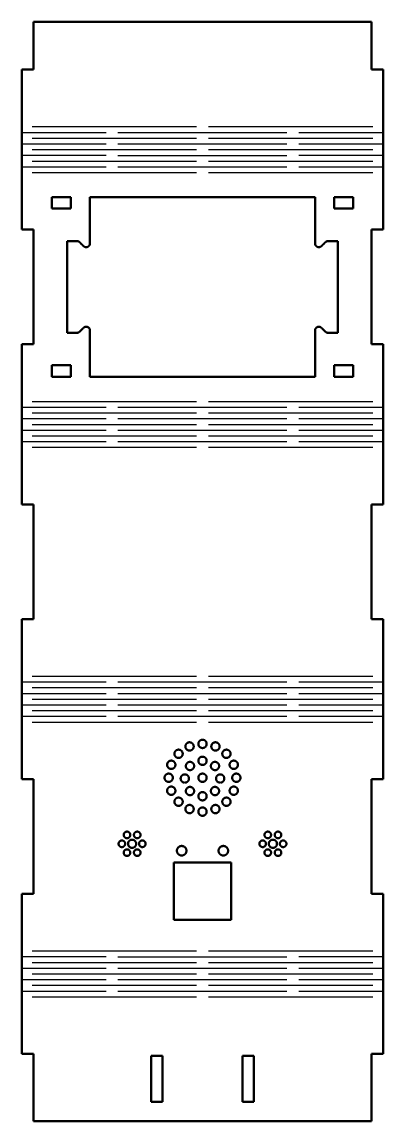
# Model space of a CAD drawing. Header units: millimetres. Extents: x -81 to 221, y -144 to 144.
# Drawn here: x 126.2 to 220.8, y -143.8 to 143.8 of the extents above; entities that cross this region are included whole.
import ezdxf

# ---------------------------------------------------------------- set-up
doc = ezdxf.new("R2010")
doc.units = ezdxf.units.MM
doc.header["$MEASUREMENT"] = 0
doc.layers.add('切割$可见线$场景轮廓线', color=18, linetype='Continuous', lineweight=50)
doc.layers.add('默认值', color=18, linetype='Continuous')

msp = doc.modelspace()

# ---------------------------------------------------------------- linework, layer by layer
at = {"layer": '切割$可见线$场景轮廓线', "color": 5}
for points in [[(217.85, 143.85), (173.51, 143.85), (129.17, 143.85)], [(129.17, 143.85), (129.17, 137.63), (129.17, 131.41)], [(217.85, 131.41), (217.85, 137.63), (217.85, 143.85)], [(126.17, 131.41), (127.67, 131.41), (129.17, 131.41)], [(126.17, 116.82), (126.17, 124.12), (126.17, 131.41)], [(220.85, 131.41), (219.35, 131.41), (217.85, 131.41)], [(220.85, 116.82), (220.85, 124.12), (220.85, 131.41)], [(126.17, 116.82), (126.17, 110.45), (126.17, 104.07)], [(220.85, 104.07), (220.85, 110.45), (220.85, 116.82)], [(126.17, 89.49), (126.17, 96.78), (126.17, 104.07)], [(220.85, 89.49), (220.85, 96.78), (220.85, 104.07)], [(126.17, 89.49), (127.67, 89.49), (129.17, 89.49)], [(129.17, 89.49), (129.17, 74.49), (129.17, 59.49)], [(217.85, 59.49), (217.85, 74.49), (217.85, 89.49)], [(220.85, 89.49), (219.35, 89.49), (217.85, 89.49)], [(126.17, 59.49), (127.67, 59.49), (129.17, 59.49)], [(126.17, 44.9), (126.17, 52.19), (126.17, 59.49)], [(220.85, 59.49), (219.35, 59.49), (217.85, 59.49)], [(220.85, 44.9), (220.85, 52.19), (220.85, 59.49)], [(126.17, 44.9), (126.17, 38.52), (126.17, 32.15)], [(220.85, 32.15), (220.85, 38.52), (220.85, 44.9)], [(126.17, 17.56), (126.17, 24.86), (126.17, 32.15)], [(220.85, 17.56), (220.85, 24.86), (220.85, 32.15)], [(126.17, 17.56), (127.67, 17.56), (129.17, 17.56)], [(129.17, 17.56), (129.17, 2.56), (129.17, -12.44)], [(217.85, -12.44), (217.85, 2.56), (217.85, 17.56)], [(220.85, 17.56), (219.35, 17.56), (217.85, 17.56)], [(126.17, -12.44), (127.67, -12.44), (129.17, -12.44)], [(126.17, -27.02), (126.17, -19.73), (126.17, -12.44)], [(220.85, -12.44), (219.35, -12.44), (217.85, -12.44)], [(220.85, -27.02), (220.85, -19.73), (220.85, -12.44)], [(126.17, -27.02), (126.17, -33.4), (126.17, -39.77)], [(220.85, -39.77), (220.85, -33.4), (220.85, -27.02)], [(126.17, -54.36), (126.17, -47.07), (126.17, -39.77)], [(220.85, -54.36), (220.85, -47.07), (220.85, -39.77)], [(126.17, -54.36), (127.67, -54.36), (129.17, -54.36)], [(129.17, -54.36), (129.17, -69.36), (129.17, -84.36)], [(217.85, -84.36), (217.85, -69.36), (217.85, -54.36)], [(220.85, -54.36), (219.35, -54.36), (217.85, -54.36)], [(126.17, -84.36), (127.67, -84.36), (129.17, -84.36)], [(126.17, -98.95), (126.17, -91.65), (126.17, -84.36)], [(220.85, -84.36), (219.35, -84.36), (217.85, -84.36)], [(220.85, -98.95), (220.85, -91.65), (220.85, -84.36)], [(126.17, -98.95), (126.17, -105.32), (126.17, -111.7)], [(220.85, -111.7), (220.85, -105.32), (220.85, -98.95)], [(126.17, -126.29), (126.17, -118.99), (126.17, -111.7)], [(220.85, -126.29), (220.85, -118.99), (220.85, -111.7)], [(126.17, -126.29), (127.67, -126.29), (129.17, -126.29)], [(129.17, -126.29), (129.17, -135.07), (129.17, -143.85)], [(217.85, -143.85), (217.85, -135.07), (217.85, -126.29)], [(220.85, -126.29), (219.35, -126.29), (217.85, -126.29)], [(217.85, -143.85), (173.51, -143.85), (129.17, -143.85)]]:
    msp.add_open_spline(points, degree=2, dxfattribs=at)
at = {"layer": '切割$可见线$场景轮廓线', "color": 18}
for points in [[(134.01, 97.99), (136.51, 97.99), (139.01, 97.99)], [(134.01, 94.99), (134.01, 96.49), (134.01, 97.99)], [(139.01, 94.99), (139.01, 96.49), (139.01, 97.99)], [(144.01, 85.9), (144.01, 91.94), (144.01, 97.99)], [(144.01, 97.99), (173.51, 97.99), (203.01, 97.99)], [(203.01, 97.99), (203.01, 91.94), (203.01, 85.9)], [(208.01, 97.99), (210.51, 97.99), (213.01, 97.99)], [(208.01, 94.99), (208.01, 96.49), (208.01, 97.99)], [(213.01, 94.99), (213.01, 96.49), (213.01, 97.99)], [(134.01, 94.99), (136.51, 94.99), (139.01, 94.99)], [(208.01, 94.99), (210.51, 94.99), (213.01, 94.99)], [(138.01, 62.49), (138.01, 74.49), (138.01, 86.49)], [(138.01, 86.49), (139.3, 86.49), (140.59, 86.49)], [(206.42, 86.49), (207.72, 86.49), (209.01, 86.49)], [(209.01, 86.49), (209.01, 74.49), (209.01, 62.49)], [(141.3, 86.19), (141.8, 85.69), (142.3, 85.19)], [(204.72, 85.19), (205.22, 85.69), (205.72, 86.19)], [(142.3, 63.78), (141.8, 63.28), (141.3, 62.78)], [(205.72, 62.78), (205.22, 63.28), (204.72, 63.78)], [(140.59, 62.49), (139.3, 62.49), (138.01, 62.49)], [(144.01, 50.99), (144.01, 57.03), (144.01, 63.07)], [(203.01, 63.07), (203.01, 57.03), (203.01, 50.99)], [(209.01, 62.49), (207.72, 62.49), (206.42, 62.49)], [(134.01, 53.99), (136.51, 53.99), (139.01, 53.99)], [(134.01, 50.99), (134.01, 52.49), (134.01, 53.99)], [(139.01, 50.99), (139.01, 52.49), (139.01, 53.99)], [(208.01, 53.99), (210.51, 53.99), (213.01, 53.99)], [(208.01, 50.99), (208.01, 52.49), (208.01, 53.99)], [(213.01, 50.99), (213.01, 52.49), (213.01, 53.99)], [(134.01, 50.99), (136.51, 50.99), (139.01, 50.99)], [(203.01, 50.99), (173.51, 50.99), (144.01, 50.99)], [(208.01, 50.99), (210.51, 50.99), (213.01, 50.99)], [(166.01, -76.19), (166.01, -83.69), (166.01, -91.19)], [(181.01, -76.19), (173.51, -76.19), (166.01, -76.19)], [(181.01, -91.19), (181.01, -83.69), (181.01, -76.19)], [(166.01, -91.19), (173.51, -91.19), (181.01, -91.19)], [(160.01, -138.85), (160.01, -132.8), (160.01, -126.75)], [(160.01, -126.75), (161.51, -126.75), (163.01, -126.75)], [(163.01, -138.85), (163.01, -132.8), (163.01, -126.75)], [(184.01, -138.85), (184.01, -132.8), (184.01, -126.75)], [(184.01, -126.75), (185.51, -126.75), (187.01, -126.75)], [(187.01, -138.85), (187.01, -132.8), (187.01, -126.75)], [(163.01, -138.85), (161.51, -138.85), (160.01, -138.85)], [(187.01, -138.85), (185.51, -138.85), (184.01, -138.85)]]:
    msp.add_open_spline(points, degree=2, dxfattribs=at)
for points in [[(140.59, 86.49), (141.01, 86.49), (141.3, 86.19)], [(205.72, 86.19), (206.01, 86.49), (206.42, 86.49)], [(141.3, 62.78), (141.01, 62.49), (140.59, 62.49)], [(206.42, 62.49), (206.01, 62.49), (205.72, 62.78)]]:
    msp.add_rational_spline(points, [1, 0.923879532511, 1], degree=2, dxfattribs=at)
for points, weights, knots in [([(142.3, 85.19), (142.77, 84.72), (143.39, 84.98), (144.01, 85.23), (144.01, 85.9)], [1, 0.831469612303, 1, 0.831469612303, 1], [258.246669, 258.246669, 258.246669, 259.424766, 259.424766, 260.602863, 260.602863, 260.602863]), ([(203.01, 85.9), (203.01, 85.23), (203.63, 84.98), (204.24, 84.72), (204.72, 85.19)], [1, 0.831469612303, 1, 0.831469612303, 1], [263.269868, 263.269868, 263.269868, 264.447966, 264.447966, 265.626063, 265.626063, 265.626063]), ([(144.01, 63.07), (144.01, 63.74), (143.39, 64), (142.77, 64.25), (142.3, 63.78)], [1, 0.831469612303, 1, 0.831469612303, 1], [224.481439, 224.481439, 224.481439, 225.659536, 225.659536, 226.837633, 226.837633, 226.837633]), ([(204.72, 63.78), (204.24, 64.25), (203.63, 64), (203.01, 63.74), (203.01, 63.07)], [1, 0.831469612303, 1, 0.831469612303, 1], [219.458239, 219.458239, 219.458239, 220.636336, 220.636336, 221.814434, 221.814434, 221.814434]), ([(171.02, -45.2), (170.43, -44.29), (169.52, -44.88), (168.61, -45.48), (169.2, -46.39), (169.8, -47.3), (170.71, -46.71), (171.62, -46.11), (171.02, -45.2)], [1, 0.707106781187, 1, 0.707106781187, 1, 0.707106781187, 1, 0.707106781187, 1], [34.513059, 34.513059, 34.513059, 35.057935, 35.057935, 35.602811, 35.602811, 36.147687, 36.147687, 36.692563, 36.692563, 36.692563]), ([(174.58, -44.92), (174.38, -43.85), (173.31, -44.05), (172.24, -44.25), (172.44, -45.32), (172.64, -46.39), (173.71, -46.19), (174.78, -45.99), (174.58, -44.92)], [1, 0.707106781187, 1, 0.707106781187, 1, 0.707106781187, 1, 0.707106781187, 1], [36.692563, 36.692563, 36.692563, 37.237439, 37.237439, 37.782315, 37.782315, 38.327191, 38.327191, 38.872067, 38.872067, 38.872067]), ([(177.97, -46.02), (178.19, -44.96), (177.13, -44.73), (176.06, -44.51), (175.84, -45.57), (175.62, -46.64), (176.68, -46.86), (177.74, -47.08), (177.97, -46.02)], [1, 0.707106781187, 1, 0.707106781187, 1, 0.707106781187, 1, 0.707106781187, 1], [4, 4, 4, 4.544876, 4.544876, 5.089752, 5.089752, 5.634628, 5.634628, 6.179504, 6.179504, 6.179504]), ([(167.85, -46.82), (166.95, -46.21), (166.34, -47.1), (165.72, -48), (166.62, -48.62), (167.52, -49.23), (168.13, -48.33), (168.75, -47.44), (167.85, -46.82)], [1, 0.707106781187, 1, 0.707106781187, 1, 0.707106781187, 1, 0.707106781187, 1], [32.333554, 32.333554, 32.333554, 32.878431, 32.878431, 33.423307, 33.423307, 33.968183, 33.968183, 34.513059, 34.513059, 34.513059]), ([(174.58, -49.76), (174.78, -48.69), (173.71, -48.49), (172.64, -48.29), (172.44, -49.36), (172.24, -50.42), (173.31, -50.62), (174.38, -50.83), (174.58, -49.76)], [1, 0.707106781187, 1, 0.707106781187, 1, 0.707106781187, 1, 0.707106781187, 1], [38.872067, 38.872067, 38.872067, 39.416943, 39.416943, 39.961819, 39.961819, 40.506695, 40.506695, 41.051571, 41.051571, 41.051571]), ([(180.68, -48.33), (181.29, -47.44), (180.4, -46.82), (179.5, -46.21), (178.88, -47.1), (178.27, -48), (179.17, -48.62), (180.06, -49.23), (180.68, -48.33)], [1, 0.707106781187, 1, 0.707106781187, 1, 0.707106781187, 1, 0.707106781187, 1], [6.179504, 6.179504, 6.179504, 6.72438, 6.72438, 7.269256, 7.269256, 7.814132, 7.814132, 8.359008, 8.359008, 8.359008]), ([(165.54, -49.53), (164.47, -49.31), (164.25, -50.37), (164.02, -51.44), (165.09, -51.66), (166.15, -51.88), (166.38, -50.82), (166.6, -49.76), (165.54, -49.53)], [1, 0.707106781187, 1, 0.707106781187, 1, 0.707106781187, 1, 0.707106781187, 1], [30.15405, 30.15405, 30.15405, 30.698926, 30.698926, 31.243802, 31.243802, 31.788678, 31.788678, 32.333554, 32.333554, 32.333554]), ([(171.13, -50.3), (170.51, -49.4), (169.62, -50.02), (168.72, -50.63), (169.33, -51.53), (169.95, -52.43), (170.84, -51.81), (171.74, -51.2), (171.13, -50.3)], [1, 0.707106781187, 1, 0.707106781187, 1, 0.707106781187, 1, 0.707106781187, 1], [43.231075, 43.231075, 43.231075, 43.775951, 43.775951, 44.320828, 44.320828, 44.865704, 44.865704, 45.41058, 45.41058, 45.41058]), ([(177.4, -51.81), (178.3, -51.2), (177.68, -50.3), (177.07, -49.4), (176.17, -50.02), (175.28, -50.63), (175.89, -51.53), (176.5, -52.43), (177.4, -51.81)], [1, 0.707106781187, 1, 0.707106781187, 1, 0.707106781187, 1, 0.707106781187, 1], [56.308101, 56.308101, 56.308101, 56.852977, 56.852977, 57.397853, 57.397853, 57.942729, 57.942729, 58.487605, 58.487605, 58.487605]), ([(182.3, -51.51), (183.21, -50.91), (182.62, -50), (182.02, -49.09), (181.11, -49.69), (180.2, -50.28), (180.79, -51.19), (181.39, -52.1), (182.3, -51.51)], [1, 0.707106781187, 1, 0.707106781187, 1, 0.707106781187, 1, 0.707106781187, 1], [8.359008, 8.359008, 8.359008, 8.903884, 8.903884, 9.44876, 9.44876, 9.993637, 9.993637, 10.538513, 10.538513, 10.538513]), ([(164.44, -52.92), (163.37, -53.12), (163.57, -54.19), (163.77, -55.26), (164.84, -55.06), (165.91, -54.86), (165.71, -53.79), (165.51, -52.72), (164.44, -52.92)], [1, 0.707106781187, 1, 0.707106781187, 1, 0.707106781187, 1, 0.707106781187, 1], [27.974546, 27.974546, 27.974546, 28.519422, 28.519422, 29.064298, 29.064298, 29.609174, 29.609174, 30.15405, 30.15405, 30.15405]), ([(169.07, -53.12), (168, -52.92), (167.8, -53.99), (167.6, -55.06), (168.67, -55.26), (169.74, -55.46), (169.94, -54.39), (170.14, -53.32), (169.07, -53.12)], [1, 0.707106781187, 1, 0.707106781187, 1, 0.707106781187, 1, 0.707106781187, 1], [45.41058, 45.41058, 45.41058, 45.955456, 45.955456, 46.500332, 46.500332, 47.045208, 47.045208, 47.590084, 47.590084, 47.590084]), ([(174.58, -54.19), (174.78, -53.12), (173.71, -52.92), (172.64, -52.72), (172.44, -53.79), (172.24, -54.86), (173.31, -55.06), (174.38, -55.26), (174.58, -54.19)], [1, 0.707106781187, 1, 0.707106781187, 1, 0.707106781187, 1, 0.707106781187, 1], [41.051571, 41.051571, 41.051571, 41.596447, 41.596447, 42.141323, 42.141323, 42.686199, 42.686199, 43.231075, 43.231075, 43.231075]), ([(177.94, -55.26), (179.01, -55.46), (179.21, -54.39), (179.41, -53.32), (178.34, -53.12), (177.28, -52.92), (177.08, -53.99), (176.88, -55.06), (177.94, -55.26)], [1, 0.707106781187, 1, 0.707106781187, 1, 0.707106781187, 1, 0.707106781187, 1], [54.128596, 54.128596, 54.128596, 54.673472, 54.673472, 55.218348, 55.218348, 55.763225, 55.763225, 56.308101, 56.308101, 56.308101]), ([(182.58, -55.06), (183.65, -54.86), (183.45, -53.79), (183.25, -52.72), (182.18, -52.92), (181.11, -53.12), (181.31, -54.19), (181.51, -55.26), (182.58, -55.06)], [1, 0.707106781187, 1, 0.707106781187, 1, 0.707106781187, 1, 0.707106781187, 1], [10.538513, 10.538513, 10.538513, 11.083389, 11.083389, 11.628265, 11.628265, 12.173141, 12.173141, 12.718017, 12.718017, 12.718017]), ([(164.72, -56.48), (163.81, -57.07), (164.4, -57.98), (165, -58.89), (165.91, -58.3), (166.82, -57.7), (166.22, -56.79), (165.63, -55.88), (164.72, -56.48)], [1, 0.707106781187, 1, 0.707106781187, 1, 0.707106781187, 1, 0.707106781187, 1], [25.795042, 25.795042, 25.795042, 26.339918, 26.339918, 26.884794, 26.884794, 27.42967, 27.42967, 27.974546, 27.974546, 27.974546]), ([(169.62, -56.57), (168.72, -57.19), (169.33, -58.08), (169.95, -58.98), (170.84, -58.37), (171.74, -57.75), (171.13, -56.86), (170.51, -55.96), (169.62, -56.57)], [1, 0.707106781187, 1, 0.707106781187, 1, 0.707106781187, 1, 0.707106781187, 1], [47.590084, 47.590084, 47.590084, 48.13496, 48.13496, 48.679836, 48.679836, 49.224712, 49.224712, 49.769588, 49.769588, 49.769588]), ([(175.89, -58.08), (176.5, -58.98), (177.4, -58.37), (178.3, -57.75), (177.68, -56.86), (177.07, -55.96), (176.17, -56.57), (175.28, -57.19), (175.89, -58.08)], [1, 0.707106781187, 1, 0.707106781187, 1, 0.707106781187, 1, 0.707106781187, 1], [51.949092, 51.949092, 51.949092, 52.493968, 52.493968, 53.038844, 53.038844, 53.58372, 53.58372, 54.128596, 54.128596, 54.128596]), ([(181.48, -58.45), (182.54, -58.67), (182.77, -57.61), (182.99, -56.55), (181.93, -56.32), (180.86, -56.1), (180.64, -57.16), (180.42, -58.23), (181.48, -58.45)], [1, 0.707106781187, 1, 0.707106781187, 1, 0.707106781187, 1, 0.707106781187, 1], [12.718017, 12.718017, 12.718017, 13.262893, 13.262893, 13.807769, 13.807769, 14.352645, 14.352645, 14.897521, 14.897521, 14.897521]), ([(166.34, -59.65), (165.72, -60.55), (166.62, -61.16), (167.52, -61.78), (168.13, -60.88), (168.75, -59.98), (167.85, -59.37), (166.95, -58.75), (166.34, -59.65)], [1, 0.707106781187, 1, 0.707106781187, 1, 0.707106781187, 1, 0.707106781187, 1], [23.615538, 23.615538, 23.615538, 24.160414, 24.160414, 24.70529, 24.70529, 25.250166, 25.250166, 25.795042, 25.795042, 25.795042]), ([(172.44, -58.63), (172.24, -59.7), (173.31, -59.9), (174.38, -60.1), (174.58, -59.03), (174.78, -57.96), (173.71, -57.76), (172.64, -57.56), (172.44, -58.63)], [1, 0.707106781187, 1, 0.707106781187, 1, 0.707106781187, 1, 0.707106781187, 1], [49.769588, 49.769588, 49.769588, 50.314464, 50.314464, 50.85934, 50.85934, 51.404216, 51.404216, 51.949092, 51.949092, 51.949092]), ([(179.17, -61.16), (180.06, -61.78), (180.68, -60.88), (181.29, -59.98), (180.4, -59.37), (179.5, -58.75), (178.88, -59.65), (178.27, -60.55), (179.17, -61.16)], [1, 0.707106781187, 1, 0.707106781187, 1, 0.707106781187, 1, 0.707106781187, 1], [14.897521, 14.897521, 14.897521, 15.442397, 15.442397, 15.987273, 15.987273, 16.532149, 16.532149, 17.077025, 17.077025, 17.077025]), ([(169.05, -61.96), (168.83, -63.03), (169.89, -63.25), (170.95, -63.48), (171.18, -62.41), (171.4, -61.35), (170.34, -61.12), (169.27, -60.9), (169.05, -61.96)], [1, 0.707106781187, 1, 0.707106781187, 1, 0.707106781187, 1, 0.707106781187, 1], [21.436034, 21.436034, 21.436034, 21.98091, 21.98091, 22.525786, 22.525786, 23.070662, 23.070662, 23.615538, 23.615538, 23.615538]), ([(172.44, -63.06), (172.64, -64.13), (173.71, -63.93), (174.78, -63.73), (174.58, -62.66), (174.38, -61.59), (173.31, -61.79), (172.24, -62), (172.44, -63.06)], [1, 0.707106781187, 1, 0.707106781187, 1, 0.707106781187, 1, 0.707106781187, 1], [19.256529, 19.256529, 19.256529, 19.801405, 19.801405, 20.346281, 20.346281, 20.891157, 20.891157, 21.436034, 21.436034, 21.436034]), ([(175.99, -62.78), (176.59, -63.69), (177.5, -63.1), (178.41, -62.5), (177.81, -61.59), (177.22, -60.68), (176.31, -61.28), (175.4, -61.87), (175.99, -62.78)], [1, 0.707106781187, 1, 0.707106781187, 1, 0.707106781187, 1, 0.707106781187, 1], [17.077025, 17.077025, 17.077025, 17.621901, 17.621901, 18.166777, 18.166777, 18.711653, 18.711653, 19.256529, 19.256529, 19.256529]), ([(154.57, -69.02), (154.64, -68.16), (153.78, -68.09), (152.91, -68.03), (152.85, -68.89), (152.78, -69.75), (153.64, -69.82), (154.51, -69.88), (154.57, -69.02)], [1, 0.707106781187, 1, 0.707106781187, 1, 0.707106781187, 1, 0.707106781187, 1], [102.529123, 102.529123, 102.529123, 103.073999, 103.073999, 103.618875, 103.618875, 104.163751, 104.163751, 104.708627, 104.708627, 104.708627]), ([(156.77, -69.73), (157.55, -69.36), (157.17, -68.58), (156.8, -67.8), (156.02, -68.17), (155.24, -68.55), (155.61, -69.33), (155.99, -70.11), (156.77, -69.73)], [1, 0.707106781187, 1, 0.707106781187, 1, 0.707106781187, 1, 0.707106781187, 1], [93.811106, 93.811106, 93.811106, 94.355982, 94.355982, 94.900858, 94.900858, 95.445734, 95.445734, 95.99061, 95.99061, 95.99061]), ([(190.25, -69.73), (191.03, -70.11), (191.41, -69.33), (191.78, -68.55), (191, -68.17), (190.22, -67.8), (189.85, -68.58), (189.47, -69.36), (190.25, -69.73)], [1, 0.707106781187, 1, 0.707106781187, 1, 0.707106781187, 1, 0.707106781187, 1], [70.700595, 70.700595, 70.700595, 71.245471, 71.245471, 71.790347, 71.790347, 72.335223, 72.335223, 72.880099, 72.880099, 72.880099]), ([(192.44, -69.02), (192.51, -69.88), (193.37, -69.82), (194.24, -69.75), (194.17, -68.89), (194.1, -68.03), (193.24, -68.09), (192.38, -68.16), (192.44, -69.02)], [1, 0.707106781187, 1, 0.707106781187, 1, 0.707106781187, 1, 0.707106781187, 1], [79.418612, 79.418612, 79.418612, 79.963488, 79.963488, 80.508364, 80.508364, 81.05324, 81.05324, 81.598116, 81.598116, 81.598116]), ([(152.86, -70.56), (152.14, -70.07), (151.66, -70.79), (151.17, -71.5), (151.88, -71.99), (152.6, -72.48), (153.08, -71.76), (153.57, -71.05), (152.86, -70.56)], [1, 0.707106781187, 1, 0.707106781187, 1, 0.707106781187, 1, 0.707106781187, 1], [91.631602, 91.631602, 91.631602, 92.176478, 92.176478, 92.721354, 92.721354, 93.26623, 93.26623, 93.811106, 93.811106, 93.811106]), ([(155.65, -70.39), (154.77, -69.79), (154.17, -70.67), (153.57, -71.55), (154.45, -72.16), (155.33, -72.76), (155.93, -71.88), (156.54, -71), (155.65, -70.39)], [1, 0.707106781187, 1, 0.707106781187, 1, 0.707106781187, 1, 0.707106781187, 1], [89.452097, 89.452097, 89.452097, 89.996973, 89.996973, 90.541849, 90.541849, 91.086726, 91.086726, 91.631602, 91.631602, 91.631602]), ([(157.24, -71.99), (157.96, -72.48), (158.45, -71.76), (158.93, -71.05), (158.22, -70.56), (157.51, -70.07), (157.02, -70.79), (156.53, -71.5), (157.24, -71.99)], [1, 0.707106781187, 1, 0.707106781187, 1, 0.707106781187, 1, 0.707106781187, 1], [95.99061, 95.99061, 95.99061, 96.535486, 96.535486, 97.080362, 97.080362, 97.625238, 97.625238, 98.170114, 98.170114, 98.170114]), ([(166.8, -73.1), (166.8, -74.35), (168.05, -74.35), (169.3, -74.35), (169.3, -73.1), (169.3, -71.85), (168.05, -71.85), (166.8, -71.85), (166.8, -73.1)], [1, 0.707106781187, 1, 0.707106781187, 1, 0.707106781187, 1, 0.707106781187, 1], [81.598116, 81.598116, 81.598116, 83.561611, 83.561611, 85.525107, 85.525107, 87.488602, 87.488602, 89.452097, 89.452097, 89.452097]), ([(180.22, -73.1), (180.22, -71.85), (178.97, -71.85), (177.72, -71.85), (177.72, -73.1), (177.72, -74.35), (178.97, -74.35), (180.22, -74.35), (180.22, -73.1)], [1, 0.707106781187, 1, 0.707106781187, 1, 0.707106781187, 1, 0.707106781187, 1], [58.487605, 58.487605, 58.487605, 60.4511, 60.4511, 62.414596, 62.414596, 64.378091, 64.378091, 66.341586, 66.341586, 66.341586]), ([(189.77, -71.99), (190.49, -71.5), (190, -70.79), (189.51, -70.07), (188.8, -70.56), (188.08, -71.05), (188.57, -71.76), (189.06, -72.48), (189.77, -71.99)], [1, 0.707106781187, 1, 0.707106781187, 1, 0.707106781187, 1, 0.707106781187, 1], [72.880099, 72.880099, 72.880099, 73.424975, 73.424975, 73.969851, 73.969851, 74.514727, 74.514727, 75.059603, 75.059603, 75.059603]), ([(191.36, -70.39), (190.48, -71), (191.08, -71.88), (191.69, -72.76), (192.57, -72.16), (193.45, -71.55), (192.85, -70.67), (192.24, -69.79), (191.36, -70.39)], [1, 0.707106781187, 1, 0.707106781187, 1, 0.707106781187, 1, 0.707106781187, 1], [66.341586, 66.341586, 66.341586, 66.886462, 66.886462, 67.431338, 67.431338, 67.976215, 67.976215, 68.521091, 68.521091, 68.521091]), ([(194.16, -70.56), (193.44, -71.05), (193.93, -71.76), (194.42, -72.48), (195.14, -71.99), (195.85, -71.5), (195.36, -70.79), (194.87, -70.07), (194.16, -70.56)], [1, 0.707106781187, 1, 0.707106781187, 1, 0.707106781187, 1, 0.707106781187, 1], [68.521091, 68.521091, 68.521091, 69.065967, 69.065967, 69.610843, 69.610843, 70.155719, 70.155719, 70.700595, 70.700595, 70.700595]), ([(153.34, -72.82), (152.56, -73.19), (152.93, -73.97), (153.3, -74.75), (154.08, -74.38), (154.86, -74), (154.49, -73.22), (154.12, -72.44), (153.34, -72.82)], [1, 0.707106781187, 1, 0.707106781187, 1, 0.707106781187, 1, 0.707106781187, 1], [100.349618, 100.349618, 100.349618, 100.894494, 100.894494, 101.43937, 101.43937, 101.984246, 101.984246, 102.529123, 102.529123, 102.529123]), ([(155.53, -73.53), (155.46, -74.39), (156.33, -74.46), (157.19, -74.53), (157.25, -73.66), (157.32, -72.8), (156.46, -72.73), (155.59, -72.67), (155.53, -73.53)], [1, 0.707106781187, 1, 0.707106781187, 1, 0.707106781187, 1, 0.707106781187, 1], [98.170114, 98.170114, 98.170114, 98.71499, 98.71499, 99.259866, 99.259866, 99.804742, 99.804742, 100.349618, 100.349618, 100.349618]), ([(191.49, -73.53), (191.42, -72.67), (190.56, -72.73), (189.7, -72.8), (189.76, -73.66), (189.83, -74.53), (190.69, -74.46), (191.55, -74.39), (191.49, -73.53)], [1, 0.707106781187, 1, 0.707106781187, 1, 0.707106781187, 1, 0.707106781187, 1], [75.059603, 75.059603, 75.059603, 75.604479, 75.604479, 76.149355, 76.149355, 76.694231, 76.694231, 77.239107, 77.239107, 77.239107]), ([(193.68, -72.82), (192.9, -72.44), (192.53, -73.22), (192.15, -74), (192.93, -74.38), (193.71, -74.75), (194.09, -73.97), (194.46, -73.19), (193.68, -72.82)], [1, 0.707106781187, 1, 0.707106781187, 1, 0.707106781187, 1, 0.707106781187, 1], [77.239107, 77.239107, 77.239107, 77.783983, 77.783983, 78.328859, 78.328859, 78.873735, 78.873735, 79.418612, 79.418612, 79.418612])]:
    msp.add_rational_spline(points, weights, degree=2, knots=knots, dxfattribs=at)
at = {"layer": '默认值'}
for points in [[(128.86, 116.45), (171.9, 116.45)], [(175.12, 116.45), (218.16, 116.45)], [(126.17, 114.95), (148.28, 114.95)], [(128.86, 113.45), (171.9, 113.45)], [(151.35, 114.93), (195.65, 114.93)], [(175.12, 113.45), (218.16, 113.45)], [(198.74, 114.95), (220.85, 114.95)], [(126.17, 111.95), (148.28, 111.95)], [(128.86, 110.45), (171.9, 110.45)], [(151.35, 111.93), (195.65, 111.93)], [(175.12, 110.45), (218.16, 110.45)], [(198.74, 111.95), (220.85, 111.95)], [(126.17, 108.95), (148.28, 108.95)], [(128.86, 107.45), (171.9, 107.45)], [(151.35, 108.93), (195.65, 108.93)], [(175.12, 107.45), (218.16, 107.45)], [(198.74, 108.95), (220.85, 108.95)], [(126.17, 105.95), (148.28, 105.95)], [(128.86, 104.45), (171.9, 104.45)], [(151.35, 105.93), (195.65, 105.93)], [(175.12, 104.45), (218.16, 104.45)], [(198.74, 105.95), (220.85, 105.95)], [(128.86, 44.52), (171.9, 44.52)], [(175.12, 44.52), (218.16, 44.52)], [(126.17, 43.02), (148.28, 43.02)], [(128.86, 41.52), (171.9, 41.52)], [(151.35, 43.01), (195.65, 43.01)], [(175.12, 41.52), (218.16, 41.52)], [(198.74, 43.02), (220.85, 43.02)], [(126.17, 40.02), (148.28, 40.02)], [(128.86, 38.52), (171.9, 38.52)], [(151.35, 40.01), (195.65, 40.01)], [(175.12, 38.52), (218.16, 38.52)], [(198.74, 40.02), (220.85, 40.02)], [(126.17, 37.02), (148.28, 37.02)], [(128.86, 35.52), (171.9, 35.52)], [(151.35, 37.01), (195.65, 37.01)], [(175.12, 35.52), (218.16, 35.52)], [(198.74, 37.02), (220.85, 37.02)], [(126.17, 34.02), (148.28, 34.02)], [(128.86, 32.52), (171.9, 32.52)], [(151.35, 34.01), (195.65, 34.01)], [(175.12, 32.52), (218.16, 32.52)], [(198.74, 34.02), (220.85, 34.02)], [(128.86, -27.4), (171.9, -27.4)], [(175.12, -27.4), (218.16, -27.4)], [(126.17, -28.9), (148.28, -28.9)], [(128.86, -30.4), (171.9, -30.4)], [(151.35, -28.91), (195.65, -28.91)], [(175.12, -30.4), (218.16, -30.4)], [(198.74, -28.9), (220.85, -28.9)], [(126.17, -31.9), (148.28, -31.9)], [(128.86, -33.4), (171.9, -33.4)], [(151.35, -31.91), (195.65, -31.91)], [(175.12, -33.4), (218.16, -33.4)], [(198.74, -31.9), (220.85, -31.9)], [(126.17, -34.9), (148.28, -34.9)], [(128.86, -36.4), (171.9, -36.4)], [(151.35, -34.91), (195.65, -34.91)], [(175.12, -36.4), (218.16, -36.4)], [(198.74, -34.9), (220.85, -34.9)], [(126.17, -37.9), (148.28, -37.9)], [(128.86, -39.4), (171.9, -39.4)], [(151.35, -37.91), (195.65, -37.91)], [(175.12, -39.4), (218.16, -39.4)], [(198.74, -37.9), (220.85, -37.9)], [(128.86, -99.32), (171.9, -99.32)], [(175.12, -99.32), (218.16, -99.32)], [(126.17, -100.82), (148.28, -100.82)], [(128.86, -102.32), (171.9, -102.32)], [(151.35, -100.84), (195.65, -100.84)], [(175.12, -102.32), (218.16, -102.32)], [(198.74, -100.82), (220.85, -100.82)], [(126.17, -103.82), (148.28, -103.82)], [(128.86, -105.32), (171.9, -105.32)], [(151.35, -103.84), (195.65, -103.84)], [(175.12, -105.32), (218.16, -105.32)], [(198.74, -103.82), (220.85, -103.82)], [(126.17, -106.82), (148.28, -106.82)], [(128.86, -108.32), (171.9, -108.32)], [(151.35, -106.84), (195.65, -106.84)], [(175.12, -108.32), (218.16, -108.32)], [(198.74, -106.82), (220.85, -106.82)], [(126.17, -109.82), (148.28, -109.82)], [(128.86, -111.32), (171.9, -111.32)], [(151.35, -109.84), (195.65, -109.84)], [(175.12, -111.32), (218.16, -111.32)], [(198.74, -109.82), (220.85, -109.82)]]:
    msp.add_lwpolyline(points, dxfattribs=at)

doc.saveas('drawing.dxf')
